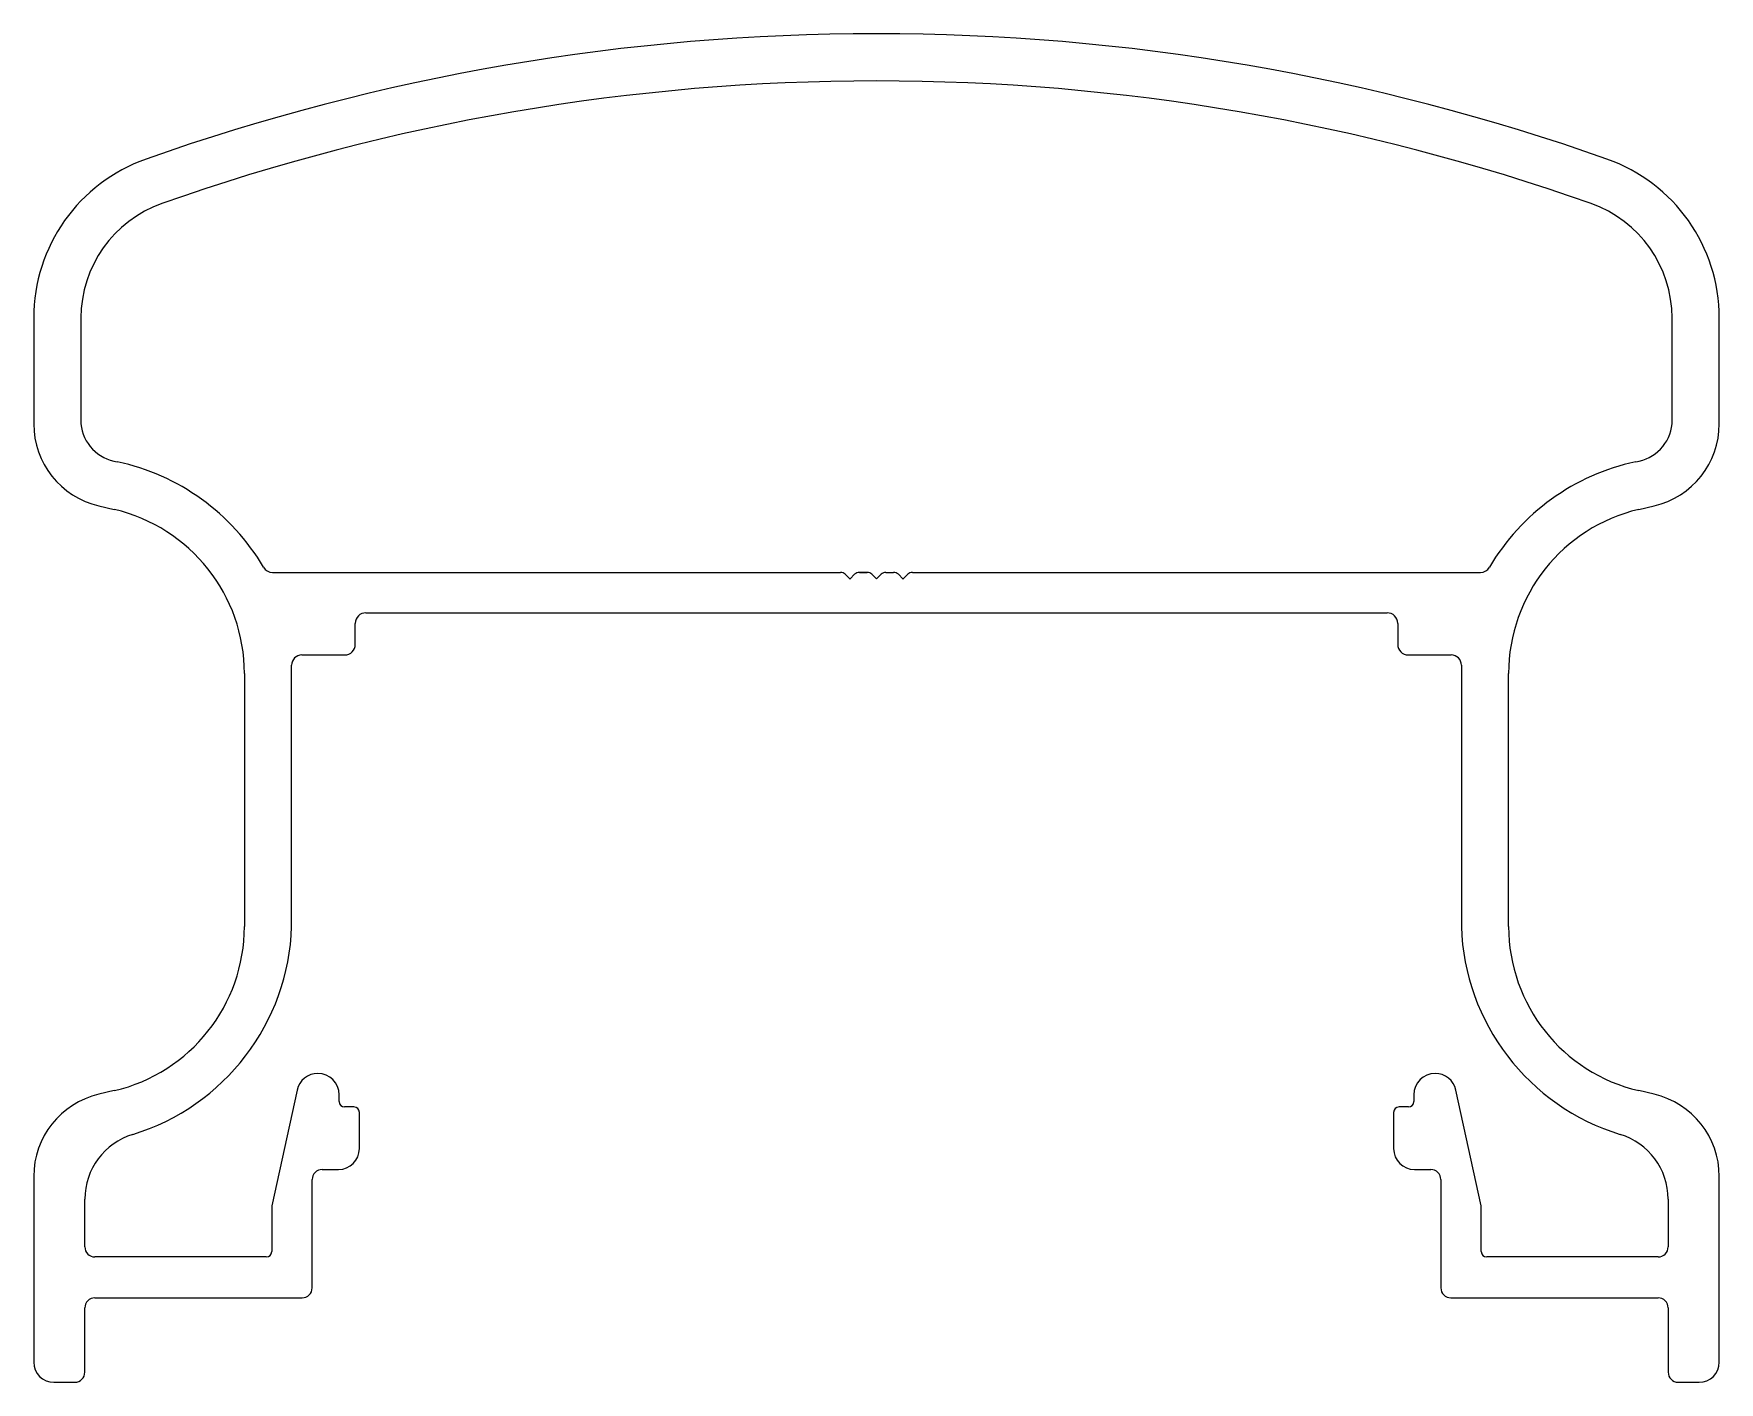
# Model space of a CAD drawing. Extents: x -31.7 to 31.8, y 0.7 to 51.5.
import ezdxf

# ---------------------------------------------------------------- set-up
doc = ezdxf.new("R2010")
doc.units = 0
doc.layers.add('1', color=7, linetype='CONTINUOUS')
doc.layers.add('5', color=7, linetype='CONTINUOUS')

msp = doc.modelspace()

# ---------------------------------------------------------------- linework, layer by layer
at = {"layer": '1', "color": 7, "linetype": 'CONTINUOUS'}
for p, q in [((-29.929, 40.825), (-29.929, 36.841)), ((30.015, 36.841), (30.015, 40.825)), ((-22.717, 31.244), (-21.595, 31.244)), ((-21.595, 31.244), (-1.31, 31.244)), ((-1.31, 31.244), (-1.31, 31.244)), ((-1.134, 31.171), (-0.963, 31)), ((-0.951, 31), (-0.78, 31.171)), ((-0.603, 31.244), (-0.31, 31.244)), ((-0.31, 31.244), (-0.603, 31.244)), ((-0.603, 31.244), (-0.31, 31.244)), ((-0.31, 31.244), (-0.603, 31.244)), ((-0.603, 31.244), (-0.31, 31.244)), ((-0.134, 31.171), (0.037, 31)), ((0.049, 31), (0.22, 31.171)), ((0.397, 31.244), (0.689, 31.244)), ((0.866, 31.171), (1.037, 31)), ((1.049, 31), (1.22, 31.171)), ((1.396, 31.244), (22.803, 31.244))]:
    msp.add_line(p, q, dxfattribs=at)
for centre, radius, start, end in [((0.043, -31.017), 80.772, 90, 109.47122), ((0.043, -31.017), 80.772, 70.52878, 90), ((-25.357, 40.825), 4.572, 109.47122, 180), ((25.443, 40.825), 4.572, 0, 70.52878), ((-28.342, 36.992), 1.594, 185.42253, 262.22777), ((28.428, 36.992), 1.594, 277.77223, 354.57747), ((-30.345, 27.129), 8.474, 30.55847, 77.82394), ((30.431, 27.129), 8.474, 102.17606, 149.44153), ((-22.717, 31.625), 0.381, 209.53977, 270), ((-1.31, 30.994), 0.25, 45, 90), ((-0.603, 30.994), 0.25, 90, 135), ((-0.31, 30.994), 0.25, 45, 90), ((0.397, 30.994), 0.25, 90, 135), ((0.689, 30.994), 0.25, 45, 90), ((1.396, 30.994), 0.25, 90, 135), ((22.803, 31.625), 0.381, 270, 330.46023), ((-0.957, 31.006), 0.008, 225, 315), ((0.043, 31.006), 0.008, 225, 315), ((1.043, 31.006), 0.008, 225, 315)]:
    msp.add_arc(centre, radius, start, end, dxfattribs=at)
at = {"layer": '5', "color": 7, "linetype": 'CONTINUOUS'}
for p, q in [((-31.707, 40.825), (-31.707, 36.841)), ((31.793, 36.841), (31.793, 40.825)), ((-29.257, 33.75), (-28.67, 33.613)), ((28.756, 33.613), (29.343, 33.75)), ((-19.591, 28.53), (-19.591, 29.324)), ((-19.194, 29.72), (19.28, 29.72)), ((19.677, 29.324), (19.677, 28.53)), ((-21.61, 28.133), (-19.988, 28.133)), ((20.074, 28.133), (21.697, 28.133)), ((-23.769, 27.43), (-23.769, 21.66)), ((-21.991, 21.66), (-21.991, 27.752)), ((22.078, 27.752), (22.078, 21.66)), ((23.856, 21.66), (23.856, 27.43)), ((-23.769, 21.66), (-23.769, 17.905)), ((-21.991, 17.905), (-21.991, 21.66)), ((22.078, 21.66), (22.078, 17.905)), ((23.856, 17.905), (23.856, 21.66)), ((-28.67, 11.723), (-29.257, 11.585)), ((-21.784, 11.742), (-22.739, 7.38)), ((-20.201, 11.311), (-20.201, 11.571)), ((20.287, 11.571), (20.287, 11.311)), ((22.825, 7.38), (21.871, 11.742)), ((29.343, 11.585), (28.756, 11.723)), ((-19.642, 11.108), (-19.998, 11.108)), ((-19.439, 9.539), (-19.439, 10.905)), ((19.525, 10.905), (19.525, 9.539)), ((20.084, 11.108), (19.728, 11.108)), ((-31.707, 8.494), (-31.707, 1.5)), ((-21.217, 4.299), (-21.217, 8.371)), ((-20.836, 8.752), (-20.226, 8.752)), ((20.312, 8.752), (20.922, 8.752)), ((21.303, 8.371), (21.303, 4.299)), ((31.793, 1.5), (31.793, 8.494)), ((-29.78, 5.838), (-29.78, 7.639)), ((29.866, 7.639), (29.866, 5.838)), ((-22.741, 7.364), (-22.741, 5.66)), ((22.827, 5.66), (22.827, 7.364)), ((-22.944, 5.457), (-29.399, 5.457)), ((29.485, 5.457), (23.03, 5.457)), ((-29.399, 3.918), (-21.598, 3.918)), ((21.684, 3.918), (29.485, 3.918)), ((-29.78, 1.119), (-29.78, 3.537)), ((29.866, 3.537), (29.866, 1.119)), ((-30.945, 0.738), (-30.161, 0.738)), ((30.247, 0.738), (31.031, 0.738))]:
    msp.add_line(p, q, dxfattribs=at)
for centre, radius, start, end in [((0.043, -31.017), 82.55, 90, 109.47122), ((0.043, -31.017), 82.55, 70.52878, 90), ((-25.357, 40.825), 6.35, 109.47122, 180), ((25.443, 40.825), 6.35, 360, 70.52878), ((-28.532, 36.841), 3.175, 180, 256.80524), ((28.618, 36.841), 3.175, 283.19476, 0), ((-30.119, 27.43), 6.35, 0, 76.80524), ((30.206, 27.43), 6.35, 103.19476, 180), ((-19.194, 29.324), 0.397, 90, 180), ((19.28, 29.324), 0.397, 0, 90), ((-21.61, 27.752), 0.381, 90, 180), ((-19.988, 28.53), 0.397, 270, 0), ((20.074, 28.53), 0.397, 180, 270), ((21.697, 27.752), 0.381, 360, 90), ((21.697, 27.752), 0.381, 360, 90), ((-30.119, 17.905), 6.35, 283.19476, 360), ((-30.452, 18.169), 8.465, 286.99369, 358.2152), ((30.538, 18.169), 8.465, 181.7848, 253.00631), ((30.206, 17.905), 6.35, 180, 256.80524), ((-21.002, 11.571), 0.801, 90, 167.65675), ((-21.002, 11.571), 0.801, 360, 90), ((21.088, 11.571), 0.801, 90, 180), ((21.088, 11.571), 0.801, 12.34325, 90), ((-28.532, 8.494), 3.175, 103.19476, 180), ((28.618, 8.494), 3.175, 0, 76.80524), ((-19.998, 11.311), 0.203, 180, 270), ((-19.642, 10.905), 0.203, 360, 90), ((19.728, 10.905), 0.203, 90, 180), ((20.084, 11.311), 0.203, 270, 360), ((-27.234, 7.639), 2.546, 106.99369, 180), ((-20.226, 9.539), 0.787, 270, 0), ((20.312, 9.539), 0.787, 180, 270), ((27.32, 7.639), 2.546, 360, 73.00631), ((-20.836, 8.371), 0.381, 90, 180), ((20.922, 8.371), 0.381, 0, 90), ((-22.665, 7.364), 0.0762, 167.65675, 180), ((22.751, 7.364), 0.0762, 0, 12.34325), ((-29.399, 5.838), 0.381, 180, 270), ((29.485, 5.838), 0.381, 270, 0), ((-22.944, 5.66), 0.203, 270, 0), ((23.03, 5.66), 0.203, 180, 270), ((-29.399, 3.537), 0.381, 90, 180), ((-21.598, 4.299), 0.381, 270, 0), ((21.684, 4.299), 0.381, 180, 270), ((29.485, 3.537), 0.381, 0, 90), ((-30.945, 1.5), 0.762, 180, 270), ((31.031, 1.5), 0.762, 270, 360), ((-30.161, 1.119), 0.381, 270, 0), ((30.247, 1.119), 0.381, 180, 270)]:
    msp.add_arc(centre, radius, start, end, dxfattribs=at)

doc.saveas('drawing.dxf')
